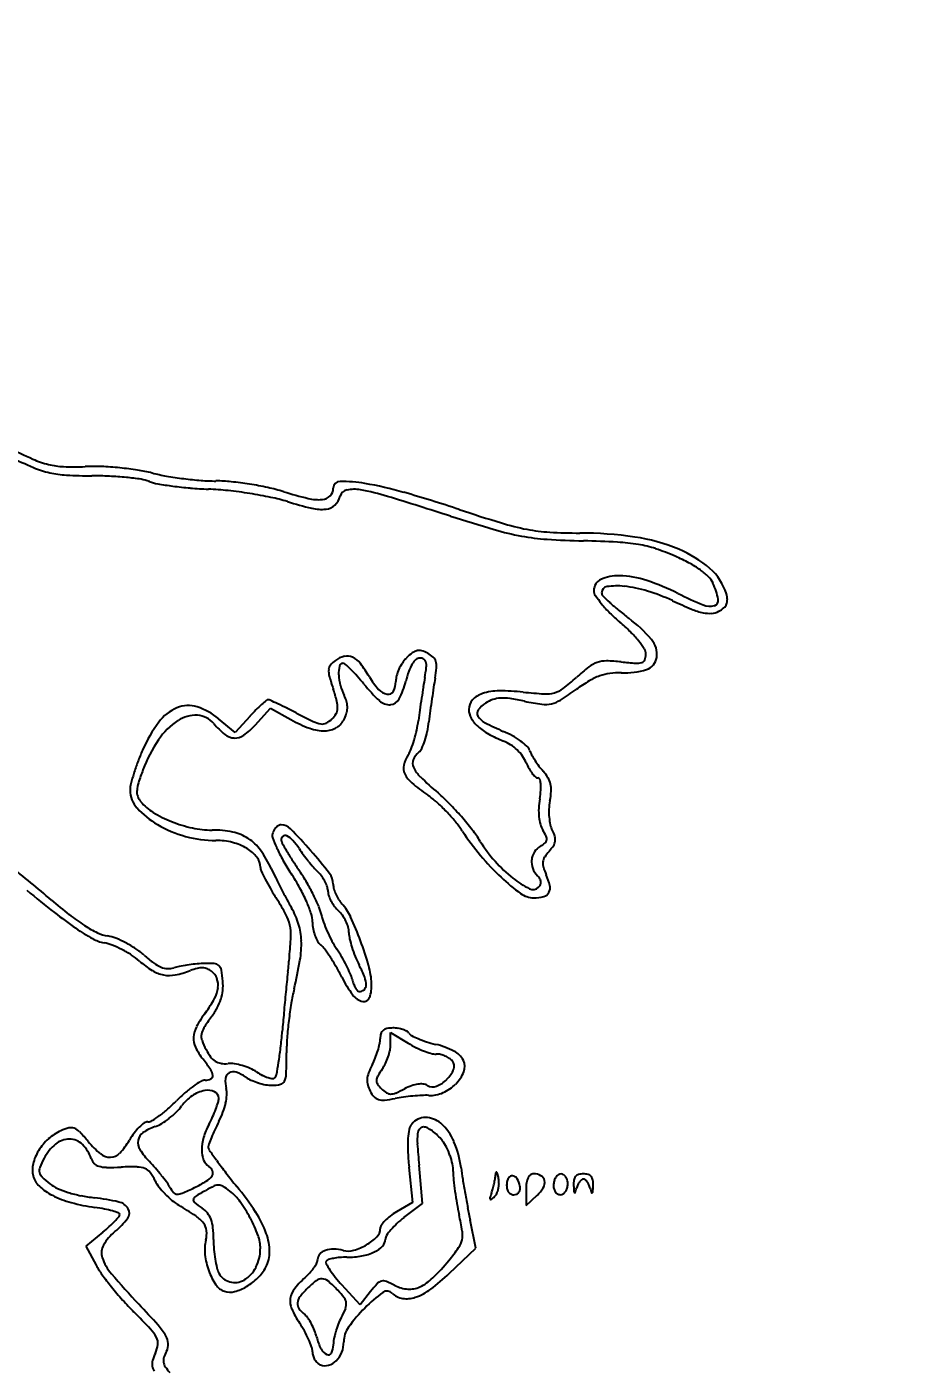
# Model space of a CAD drawing. Header units: millimetres. Extents: x 56222 to 3066687, y -650199 to -121287.
# Drawn here: x 135254.39 to 135265.5, y -182842.18 to -182825.27 of the extents above; entities that cross this region are included whole.
import ezdxf

# ---------------------------------------------------------------- set-up
doc = ezdxf.new("R2010")
doc.units = ezdxf.units.MM
doc.header["$MEASUREMENT"] = 0

msp = doc.modelspace()

# ---------------------------------------------------------------- linework, layer by layer
for p, q in [((135257.266, -182834.058), (135257.46, -182833.845)), ((135257.46, -182833.845), (135257.716, -182833.989)), ((135257.013, -182834.153), (135256.806, -182833.979)), ((135257.201, -182833.946), (135257.013, -182834.153)), ((135258.972, -182838.083), (135258.972, -182837.928)), ((135258.972, -182837.928), (135259.193, -182838.065)), ((135259.203, -182839.624), (135259.247, -182840.071)), ((135259.375, -182840.082), (135259.33, -182839.601)), ((135260.678, -182839.91), (135260.678, -182840.109)), ((135260.678, -182840.109), (135260.816, -182839.98)), ((135259.247, -182840.071), (135259.044, -182840.19)), ((135259.14, -182840.26), (135259.375, -182840.082)), ((135260.046, -182840.645), (135259.973, -182840.293)), ((135255.348, -182840.444), (135255.134, -182840.621)), ((135255.134, -182840.621), (135255.263, -182840.861)), ((135259.711, -182840.965), (135260.046, -182840.645)), ((135258.587, -182841.358), (135258.359, -182841.109)), ((135258.718, -182841.191), (135258.587, -182841.358))]:
    msp.add_line(p, q)
for centre, radius, start, end in [((135257.962, -182822.933), 8.525, 243.4349, 245.7913), ((135256.855, -182825.172), 6.124, 244.1019, 247.1276), ((135254.949, -182829.635), 1.177, 245.7912, 255.9436), ((135254.96, -182829.666), 1.247, 247.1276, 256.9769), ((135254.884, -182829.894), 0.91, 255.9436, 268.0006), ((135254.981, -182827.105), 3.701, 268.0006, 272.2508), ((135255.224, -182833.288), 2.488, 87.5777, 92.2508), ((135255.151, -182835.026), 4.227, 84.4358, 87.5777), ((135255.163, -182834.904), 4.104, 81.2698, 84.4357), ((135255.498, -182832.722), 1.896, 75.6305, 81.2698), ((135254.956, -182829.679), 1.233, 256.9769, 266.8971), ((135255.21, -182825.009), 5.91, 266.8972, 269.9999), ((135255.21, -182835.457), 4.538, 87.2231, 90), ((135255.226, -182835.11), 4.19, 84.2754, 87.2232), ((135255.276, -182834.618), 3.697, 81.4016, 84.2754), ((135255.756, -182831.443), 0.485, 68.5592, 81.4015), ((135256.131, -182830.487), 0.542, 248.5592, 260.1778), ((135256.533, -182828.681), 2.274, 255.6306, 260.2457), ((135256.795, -182826.655), 4.43, 260.1778, 262.6506), ((135256.946, -182826.281), 4.71, 260.2457, 262.9229), ((135256.95, -182826.249), 4.742, 262.9228, 265.5961), ((135256.772, -182828.551), 2.434, 265.5961, 270), ((135256.772, -182832.924), 1.94, 84.3029, 89.9999), ((135256.572, -182834.937), 3.962, 80.9635, 84.3029), ((135258.336, -182831.076), 0.0857, 90.2095, 180), ((135258.342, -182832.83), 1.84, 80.4038, 90.2096), ((135257.918, -182835.337), 4.382, 73.8689, 80.4039), ((135256.865, -182826.109), 4.981, 262.6506, 265.2134), ((135256.906, -182825.622), 5.47, 265.2135, 267.6026), ((135256.523, -182834.765), 3.681, 83.7399, 87.6026), ((135256.294, -182836.855), 5.784, 80.9862, 83.7399), ((135256.554, -182835.048), 4.075, 77.6514, 80.9635), ((135256.338, -182836.577), 5.502, 78.1986, 80.9863), ((135256.897, -182833.483), 2.473, 72.8358, 77.6513), ((135259.059, -182826.482), 4.854, 252.8357, 256.5777), ((135258.103, -182831.068), 0.15, 274.068, 315.8843), ((135258.11, -182831.076), 0.14, 315.8843, 360), ((135258.107, -182831.117), 0.236, 313.5573, 345.3449), ((135258.441, -182831.204), 0.109, 101.7222, 165.345), ((135258.512, -182831.547), 0.458, 79.7983, 101.7222), ((135258.077, -182833.962), 2.912, 72.9251, 79.7983), ((135238.736, -182896.932), 68.785, 72.23207, 72.92512), ((135253.769, -182849.685), 19.319, 71.6966, 73.8689), ((135256.995, -182833.434), 2.292, 72.8357, 78.1987), ((135258.991, -182826.972), 4.472, 252.8357, 256.9058), ((135258.071, -182830.622), 0.598, 256.5776, 274.068), ((135258.103, -182830.787), 0.555, 256.9057, 275.8234), ((135258.141, -182831.152), 0.188, 275.8234, 313.5572), ((135267.174, -182809.159), 23.367, 251.6966, 253.0625), ((135266.756, -182809.491), 23.035, 252.2321, 253.6657), ((135261.306, -182828.427), 3.226, 253.0625, 258.9483), ((135261.255, -182828.262), 3.475, 253.6657, 259.4612), ((135261.122, -182828.977), 2.747, 259.4612, 266.2325), ((135261.106, -182829.454), 2.179, 258.9482, 266.5602), ((135261.354, -182825.319), 6.321, 266.5602, 270), ((135261.354, -182836.429), 4.789, 81.7006, 90), ((135261.711, -182833.987), 2.321, 67.4315, 81.7005), ((135261.637, -182821.155), 10.586, 266.2325, 268.716), ((135261.074, -182846.267), 14.532, 87.0246, 88.716), ((135261.707, -182834.078), 2.326, 80.4736, 87.0246), ((135261.854, -182833.202), 1.439, 71.5793, 80.4736), ((135261.416, -182834.517), 2.824, 66.2096, 71.5793), ((135262.052, -182833.165), 1.43, 48.861, 67.4315), ((135261.501, -182834.325), 2.615, 61.8833, 66.2095), ((135262.13, -182833.148), 1.281, 54.5032, 61.8833), ((135261.834, -182832.696), 0.518, 87.966, 114.4424), ((135261.808, -182833.449), 1.272, 72.1265, 87.9659), ((135262.383, -182832.793), 0.844, 45.5036, 54.5031), ((135262.785, -182832.384), 0.271, 24.4954, 45.5036), ((135262.54, -182832.606), 0.689, 16.7874, 48.8609), ((135261.683, -182832.363), 0.152, 114.4424, 180), ((135261.646, -182832.363), 0.116, 180, 213.654), ((135261.709, -182832.393), 0.0798, 98.2307, 180), ((135261.819, -182833.156), 0.85, 83.6756, 98.2307), ((135261.737, -182833.9), 1.599, 72.8934, 83.6756), ((135261.366, -182834.817), 2.709, 63.1269, 72.1264), ((135261.462, -182834.792), 2.533, 65.2536, 72.8934), ((135262.142, -182832.677), 0.977, 11.9765, 24.4955), ((135262.626, -182831.71), 1.292, 213.6541, 219.3905), ((135262.823, -182831.549), 1.548, 219.3905, 225.2274), ((135261.681, -182832.393), 0.0519, 180, 224.3521), ((135263.491, -182830.624), 2.583, 224.3522, 227.0303), ((135263.289, -182830.84), 2.287, 227.0303, 230.732), ((135265.412, -182826.222), 6.904, 245.2536, 247.4326), ((135264.852, -182827.938), 5.002, 243.1269, 247.1101), ((135263.03, -182832.489), 0.0691, 286.2665, 11.9764), ((135263.086, -182832.485), 0.127, 310.3372, 336.6085), ((135262.896, -182832.499), 0.317, 3.5636, 16.7874), ((135263.09, -182832.487), 0.122, 336.6084, 3.5634), ((135263.216, -182831.153), 2.105, 225.2274, 229.862), ((135264.226, -182829.695), 3.767, 230.732, 233.2793), ((135263.107, -182831.769), 0.898, 247.4325, 257.2337), ((135262.99, -182832.349), 0.214, 247.1101, 286.2665), ((135262.985, -182832.307), 0.345, 257.2337, 274.7871), ((135262.994, -182832.417), 0.236, 274.7871, 298.1549), ((135262.937, -182832.31), 0.357, 298.155, 310.3372), ((135260.427, -182834.461), 2.222, 45.3245, 49.862), ((135260.936, -182834.104), 1.734, 40.4108, 53.2794), ((135261, -182833.881), 1.406, 38.9316, 45.3244), ((135261.268, -182833.664), 1.061, 32.1239, 38.9316), ((135262.037, -182833.167), 0.289, 352.0309, 40.4108), ((135258.461, -182833.497), 0.313, 103.3135, 126.1749), ((135258.424, -182833.342), 0.153, 64.3019, 103.3136), ((135258.367, -182833.46), 0.285, 38.1159, 64.302), ((135259.441, -182833.485), 0.383, 135, 147.0984), ((135259.703, -182833.746), 0.753, 127.4503, 135), ((135259.336, -182833.268), 0.15, 102.5403, 127.4504), ((135259.341, -182833.292), 0.0765, 90, 131.0007), ((135259.33, -182833.238), 0.12, 73.6831, 102.5403), ((135259.341, -182833.313), 0.0985, 59.8798, 90), ((135259.252, -182833.504), 0.397, 61.845, 73.683), ((135259.283, -182833.445), 0.33, 47.1957, 61.845), ((135259.424, -182833.293), 0.123, 16.6103, 47.1957), ((135262.058, -182833.168), 0.129, 360, 32.1239), ((135262.009, -182833.168), 0.178, 337.5294, 360), ((135262.139, -182833.181), 0.186, 287.3416, 352.0309), ((135258.294, -182833.368), 0.103, 140.6388, 175.5726), ((135258.427, -182833.379), 0.236, 175.5726, 195.4803), ((135258.475, -182833.517), 0.337, 126.175, 140.6388), ((135258.74, -182833.406), 0.423, 167.6393, 182.499), ((135258.37, -182833.325), 0.044, 90.0001, 167.6393), ((135258.37, -182833.327), 0.0466, 48.2604, 90), ((135257.158, -182834.686), 1.867, 45.3355, 48.2604), ((135257.25, -182834.594), 1.738, 41.4851, 45.3354), ((135257.394, -182834.223), 1.521, 30.5412, 38.116), ((135259.588, -182833.584), 0.56, 155.903, 164.8588), ((135259.611, -182833.595), 0.586, 147.0984, 155.9029), ((135260.624, -182833.879), 1.508, 160.7301, 165.8666), ((135259.659, -182833.541), 0.485, 148.7737, 160.7301), ((135259.445, -182833.411), 0.235, 131.0008, 148.7737), ((135259.362, -182833.277), 0.0562, 14.0618, 59.8797), ((135257.281, -182833.09), 2.154, 350.0816, 353.5653), ((135259.23, -182833.31), 0.192, 353.5654, 14.0619), ((135258.061, -182833.205), 1.495, 349.8981, 354.9658), ((135259.342, -182833.317), 0.209, 354.9658, 16.6103), ((135263.132, -182835.474), 2.717, 127.7773, 132.0959), ((135261.695, -182833.62), 0.371, 109.0383, 127.7773), ((135261.683, -182833.586), 0.335, 88.9537, 109.0384), ((135261.653, -182835.239), 1.989, 83.569, 88.9538), ((135262.376, -182828.827), 4.464, 263.5691, 265.8998), ((135261.914, -182832.462), 0.94, 267.756, 287.3416), ((135262.072, -182833.063), 0.217, 265.8998, 286.9116), ((135262.118, -182833.213), 0.0597, 286.9117, 337.5293), ((135261.558, -182832.511), 3.485, 195.4803, 198.2645), ((135258.968, -182833.396), 0.651, 182.4989, 194.7497), ((135256.46, -182835.292), 2.792, 38.7861, 41.4851), ((135260.152, -182832.324), 1.945, 218.7861, 227.1688), ((135259.556, -182832.948), 0.989, 210.5412, 221.8882), ((135258.779, -182833.51), 0.258, 331.7493, 0), ((135259.315, -182833.51), 0.277, 164.8586, 180), ((135258.162, -182833.258), 1.031, 332.81, 345.8666), ((135266.416, -182834.687), 7.12, 170.0816, 171.0212), ((135264.388, -182834.332), 4.932, 169.898, 171.2403), ((135259.419, -182831.364), 2.822, 307.6716, 312.0959), ((135262.705, -182835.557), 2.396, 120.9872, 125.6839), ((135261.876, -182834.176), 0.785, 110.1954, 120.9873), ((135261.808, -182833.992), 0.589, 97.3845, 110.1953), ((135261.844, -182834.263), 0.863, 87.756, 97.3845), ((135255.377, -182834.551), 3.024, 15.1507, 18.2645), ((135258.897, -182833.414), 0.577, 194.7497, 208.1549), ((135258.053, -182833.866), 0.38, 16.4745, 28.155), ((135258.964, -182833.479), 0.194, 221.8882, 259.8361), ((135258.943, -182833.598), 0.0728, 259.8361, 331.7493), ((135277.166, -182836.381), 18.003, 171.5037, 171.9832), ((135276.541, -182836.287), 17.37, 171.021, 171.5037), ((135273.125, -182835.67), 13.771, 171.8879, 172.5299), ((135272.452, -182835.575), 13.091, 171.2403, 171.8879), ((135260.216, -182833.937), 0.289, 107.765, 137.5455), ((135260.344, -182834.335), 0.707, 90.3423, 107.765), ((135260.37, -182834.059), 0.34, 92.6916, 108.9851), ((135260.356, -182836.316), 2.688, 83.8874, 90.3423), ((135260.383, -182834.332), 0.614, 81.3758, 92.6915), ((135259.985, -182836.959), 3.271, 78.0983, 81.3759), ((135261.235, -182828.108), 5.567, 263.8875, 266.6185), ((135260.929, -182833.272), 0.394, 266.6185, 285.5212), ((135260.95, -182833.347), 0.316, 285.5212, 307.6715), ((135258.875, -182830.223), 4.17, 302.4148, 305.6838), ((135256.487, -182834.341), 0.54, 112.3939, 143.7975), ((135256.423, -182834.185), 0.372, 72.6425, 112.394), ((135256.3, -182834.581), 0.787, 49.9213, 72.6425), ((135259.37, -182835.928), 2.938, 135.4667, 137.5928), ((135258.548, -182835.119), 1.784, 132.3777, 135.4667), ((135258.832, -182835.429), 2.205, 130.3162, 132.3777), ((135257.428, -182833.775), 0.0348, 90, 130.3162), ((135257.428, -182833.802), 0.0622, 65.6127, 90), ((135254.092, -182841.16), 8.141, 64.8505, 65.6127), ((135255.409, -182838.355), 5.042, 63.3923, 64.8505), ((135253.913, -182841.34), 8.381, 62.3956, 63.3923), ((135258.166, -182833.843), 0.139, 329.4143, 357.7221), ((135258.016, -182833.837), 0.289, 357.7221, 15.1508), ((135258.182, -182833.828), 0.245, 0.277, 16.4745), ((135258.16, -182833.828), 0.268, 344.8928, 0.277), ((135258.958, -182833.613), 0.189, 227.1688, 273.5693), ((135258.962, -182833.669), 0.132, 273.5692, 332.8101), ((135269.638, -182835.32), 10.4, 171.9832, 172.7063), ((135267.91, -182834.987), 8.511, 172.5299, 173.4505), ((135260.136, -182833.863), 0.18, 137.5455, 180), ((135260.166, -182833.863), 0.21, 180, 210.4326), ((135260.131, -182833.909), 0.0697, 143.5483, 212.195), ((135260.353, -182834.073), 0.345, 122.4834, 143.5483), ((135260.402, -182834.15), 0.437, 108.9851, 122.4835), ((135261.324, -182830.605), 3.223, 258.0983, 262.0236), ((135260.923, -182833.467), 0.333, 262.0237, 282.8228), ((135260.916, -182833.438), 0.362, 282.8228, 302.4147), ((135257.579, -182835.14), 1.893, 143.7975, 156.1427), ((135256.768, -182834.724), 0.865, 123.2262, 146.3338), ((135256.516, -182834.339), 0.404, 86.7085, 123.2262), ((135256.522, -182834.223), 0.288, 39.6902, 86.7084), ((135257.517, -182833.398), 1.004, 219.6901, 230.8983), ((135256.582, -182833.434), 0.926, 305.731, 317.5927), ((135258.504, -182832.588), 1.608, 240.6626, 249.9676), ((135260.731, -182828.302), 6.332, 242.3956, 244.4158), ((135258.147, -182833.699), 0.348, 244.4159, 261.1116), ((135258.111, -182833.929), 0.116, 261.1117, 296.2593), ((135258.043, -182833.791), 0.269, 296.2592, 315), ((135257.99, -182833.739), 0.344, 315.0001, 329.4143), ((135258.159, -182833.873), 0.253, 301.8364, 335.5045), ((135257.918, -182833.763), 0.519, 335.5046, 344.8929), ((135257.904, -182833.819), 1.429, 347.7221, 352.7063), ((135258.173, -182833.869), 1.29, 347.8753, 353.4505), ((135260.368, -182833.745), 0.444, 210.4326, 227.8087), ((135260.268, -182833.823), 0.232, 212.195, 242.5523), ((135261.743, -182830.983), 3.432, 242.5524, 246.7975), ((135257.01, -182834.021), 0.2, 230.8983, 267.8957), ((135257.01, -182834.028), 0.194, 267.8957, 305.731), ((135258.138, -182833.592), 0.539, 249.9676, 270.9839), ((135258.142, -182833.846), 0.285, 270.9839, 301.8363), ((135257.637, -182833.76), 1.703, 343.3514, 347.7221), ((135258.343, -182833.905), 1.116, 341.6596, 347.8754), ((135260.56, -182833.533), 0.73, 227.8087, 241.0823), ((135260.984, -182832.765), 1.607, 241.0823, 248.4363), ((135259.917, -182835.243), 1.203, 60.7532, 66.7976), ((135260.003, -182835.09), 1.028, 53.9532, 60.7531), ((135258.403, -182835.504), 2.794, 156.1427, 159.3875), ((135257.64, -182835.305), 1.913, 146.3338, 159.098), ((135258.862, -182834.217), 0.395, 326.7662, 338.8826), ((135257.823, -182833.816), 1.509, 338.8826, 343.3513), ((135259.483, -182834.59), 0.245, 129.6902, 157.3272), ((135259.237, -182834.293), 0.141, 309.6901, 335.2625), ((135258.53, -182833.967), 0.919, 335.2625, 341.6596), ((135260.213, -182834.715), 0.489, 56.6197, 68.4363), ((135260.157, -182834.801), 0.593, 46.3866, 56.6197), ((135260.171, -182834.786), 0.572, 35.9824, 46.3866), ((135260.117, -182834.933), 0.833, 46.8624, 53.9532), ((135260.596, -182834.422), 0.134, 19.4629, 46.8624), ((135261.055, -182834.26), 0.353, 199.4629, 209.2231), ((135258.261, -182835.451), 2.642, 159.3876, 162.7714), ((135259.302, -182834.599), 0.169, 167.2608, 205.7271), ((135259.52, -182834.649), 0.392, 146.7662, 167.2608), ((135259.365, -182834.54), 0.117, 157.3272, 205.2745), ((135260.306, -182834.688), 0.405, 22.5, 35.9824), ((135261.362, -182834.25), 0.738, 202.4999, 208.8073), ((135261.768, -182833.861), 1.17, 209.2231, 213.2233), ((135261.869, -182833.795), 1.291, 213.2233, 217.147), ((135257.944, -182835.352), 2.31, 162.7714, 166.114), ((135258.854, -182835.768), 3.212, 159.0979, 162.1706), ((135259.462, -182834.522), 0.346, 205.7271, 229.7982), ((135259.63, -182834.415), 0.41, 205.2744, 226.1494), ((135263.178, -182830.722), 5.531, 226.1495, 229.2655), ((135261.156, -182834.364), 0.503, 208.8073, 217.2198), ((135261.048, -182834.445), 0.368, 217.2198, 226.4149), ((135260.825, -182834.68), 0.0444, 226.415, 270), ((135260.825, -182834.75), 0.0261, 20.2586, 90), ((135261.623, -182833.981), 0.983, 217.147, 221.9598), ((135260.651, -182834.815), 0.212, 5.2555, 20.2586), ((135260.489, -182835.001), 0.542, 31.0892, 41.9597), ((135260.721, -182834.861), 0.272, 12.8486, 31.0892), ((135256.027, -182834.878), 0.336, 166.114, 179.9999), ((135256.024, -182834.878), 0.333, 180, 222.2113), ((135256.189, -182834.911), 0.412, 162.1706, 176.1189), ((135255.955, -182834.895), 0.179, 176.1189, 199.7938), ((135260.916, -182832.803), 2.598, 229.7982, 235.2465), ((135259.452, -182834.763), 1.416, 350.915, 355.3327), ((135260.386, -182834.839), 0.478, 355.3327, 5.2554), ((135260.011, -182834.833), 0.984, 349.3748, 356.528), ((135260.668, -182834.873), 0.325, 356.528, 12.8487), ((135255.999, -182834.879), 0.225, 199.7938, 219.6902), ((135256.308, -182834.624), 0.626, 219.6902, 238.6208), ((135258.776, -182835.887), 1.156, 48.1411, 55.2465), ((135257.965, -182836.792), 2.372, 43.9894, 48.1411), ((135258.073, -182836.65), 2.292, 44.3842, 49.2655), ((135256.906, -182837.793), 3.925, 41.1216, 44.3842), ((135261.903, -182835.155), 1.067, 170.915, 177.3641), ((135261.716, -182835.153), 0.751, 169.3747, 177.1859), ((135256.586, -182834.369), 1.091, 222.2112, 239.6411), ((135256.778, -182833.852), 1.53, 238.6209, 248.3304), ((135257.948, -182836.808), 2.395, 39.8478, 43.9894), ((135257.009, -182837.702), 3.788, 37.8333, 41.1216), ((135261.574, -182835.14), 0.738, 177.3641, 185.8665), ((135261.41, -182835.156), 0.573, 185.8665, 195.4884), ((135261.764, -182835.156), 0.799, 177.1859, 184.6425), ((135261.656, -182835.164), 0.69, 184.6425, 192.5384), ((135256.778, -182834.041), 1.471, 239.641, 254.7283), ((135256.829, -182833.725), 1.667, 248.3304, 257.7452), ((135256.724, -182834.208), 1.173, 257.7453, 270), ((135256.724, -182836.664), 1.284, 78.3442, 90), ((135256.868, -182835.966), 0.571, 56.9834, 78.3442), ((135257.57, -182835.446), 0.0892, 159.0064, 199.3937), ((135257.663, -182835.481), 0.189, 146.0314, 159.0065), ((135257.657, -182835.477), 0.182, 132.6707, 146.0314), ((135257.633, -182835.451), 0.147, 117.8713, 132.6708), ((135257.594, -182835.377), 0.0629, 90, 117.8712), ((135257.594, -182835.478), 0.164, 44.2435, 90), ((135252.721, -182840.224), 6.965, 41.1676, 44.2435), ((135258.812, -182836.087), 1.269, 33.1859, 39.8478), ((135262.625, -182833.594), 3.286, 213.1859, 219.8869), ((135258.728, -182836.367), 1.611, 31.6043, 37.8333), ((135261.138, -182835.232), 0.29, 195.4883, 211.4783), ((135260.272, -182835.762), 0.724, 24.7049, 31.4783), ((135261.252, -182835.254), 0.277, 192.5385, 208.1549), ((135260.625, -182835.59), 0.435, 17.3579, 28.155), ((135256.772, -182834.064), 1.448, 254.7283, 270), ((135256.772, -182836.366), 0.855, 75.8548, 90), ((135256.818, -182836.184), 0.667, 58.8235, 75.8548), ((135256.862, -182835.975), 0.582, 35.8799, 56.9835), ((135259.005, -182834.94), 1.611, 199.3938, 204.3039), ((135257.65, -182835.504), 0.0561, 125.3426, 180.0001), ((135257.671, -182835.504), 0.0764, 180.0001, 208.7598), ((135261.268, -182833.53), 4.18, 208.7599, 210.3868), ((135257.645, -182835.497), 0.048, 64.0605, 125.3425), ((135257.561, -182835.672), 0.242, 41.7971, 64.0604), ((135257.089, -182836.093), 0.874, 33.2339, 41.797), ((135261.623, -182834.586), 1.788, 211.6043, 221.618), ((135260.966, -182835.774), 0.218, 119.6019, 147.4035), ((135260.673, -182835.258), 0.375, 299.6019, 310.3692), ((135260.875, -182835.496), 0.0624, 310.3693, 350.9055), ((135260.857, -182835.493), 0.0814, 350.9056, 24.7049), ((135260.543, -182835.264), 0.572, 317.8553, 326.7541), ((135260.9, -182835.498), 0.146, 326.7541, 351.2844), ((135260.913, -182835.5), 0.133, 351.2843, 17.3579), ((135256.922, -182836.012), 0.466, 38.2001, 58.8235), ((135257.128, -182835.85), 0.204, 0, 38.2), ((135256.227, -182836.435), 1.366, 24.7214, 35.8799), ((135259.266, -182834.822), 1.898, 204.3039, 209.5401), ((135260.584, -182833.931), 3.387, 210.3869, 212.8029), ((135259.099, -182834.777), 1.528, 213.2338, 216.6053), ((135260.08, -182834.047), 2.751, 216.6052, 218.7762), ((135253.209, -182839.797), 6.317, 37.7942, 41.1675), ((135262.468, -182833.724), 3.082, 219.887, 226.9182), ((135260.987, -182835.779), 0.241, 174.4836, 200.5705), ((135260.973, -182835.778), 0.226, 147.4035, 174.4836), ((135261.035, -182835.801), 0.147, 147.2678, 172.8055), ((135261.384, -182836.025), 0.561, 137.8553, 147.2678), ((135243.892, -182848.838), 16.582, 49.3246, 51.6691), ((135257.44, -182835.85), 0.108, 180, 204.9235), ((135259.745, -182834.779), 2.65, 204.9235, 207.3768), ((135262.078, -182833.741), 5.075, 204.7213, 206.2277), ((135260.394, -182834.183), 3.194, 209.5401, 213.0853), ((135255.017, -182837.686), 3.224, 29.2365, 33.0853), ((135262.216, -182832.879), 5.328, 212.8029, 214.5233), ((135255.875, -182837.241), 2.368, 30.3883, 34.5232), ((135260.026, -182834.091), 2.682, 218.7761, 220.9583), ((135258.889, -182835.078), 1.176, 220.9583, 225), ((135257.741, -182836.226), 0.448, 35.3722, 45), ((135258.02, -182836.066), 0.229, 0.5053, 37.7941), ((135261.589, -182834.616), 1.742, 221.618, 231.8276), ((135261.008, -182835.771), 0.263, 200.5706, 225), ((135261.05, -182835.803), 0.162, 172.8055, 196.7785), ((135261.608, -182835.634), 0.744, 196.7786, 204.4954), ((135259.707, -182834.799), 2.607, 207.3767, 210.3869), ((135265.731, -182831.941), 9.147, 206.2277, 207.1969), ((135255.608, -182837.397), 2.677, 26.6171, 30.3882), ((135257.659, -182836.284), 0.548, 27.097, 35.3722), ((135257.716, -182836.255), 0.484, 18.4519, 27.0971), ((135258.464, -182836.062), 0.215, 180.5053, 195.8987), ((135262.172, -182834.041), 2.649, 226.9182, 233.8335), ((135261.299, -182834.985), 1.273, 231.8275, 242.9987), ((135260.677, -182836.102), 0.205, 31.3466, 45), ((135260.758, -182836.023), 0.11, 315, 336.0627), ((135260.778, -182836.041), 0.0873, 5.5627, 31.3464), ((135260.795, -182836.039), 0.07, 336.0627, 5.5628), ((135260.266, -182836.246), 0.73, 13.2532, 24.4954), ((135260.856, -182836.107), 0.124, 331.5492, 13.2531), ((135264.192, -182824.365), 15.32, 230.2247, 231.8982), ((135258.527, -182831.808), 5.873, 229.3246, 232.1696), ((135260.675, -182834.231), 3.73, 210.3869, 212.6883), ((135254.84, -182837.975), 3.203, 28.5544, 32.6882), ((135265.518, -182832.05), 8.909, 207.1968, 208.1708), ((135261.052, -182834.442), 3.842, 208.1708, 209.9968), ((135256.101, -182837.08), 1.981, 23.6941, 29.2365), ((135255.893, -182837.254), 2.358, 22.7841, 26.6171), ((135258.009, -182836.157), 0.175, 360, 18.4519), ((135258.35, -182836.157), 0.166, 179.9999, 199.3619), ((135258.61, -182836.066), 0.441, 199.3618, 208.6874), ((135258.744, -182835.982), 0.506, 195.8988, 204.0161), ((135258.781, -182835.966), 0.547, 204.0159, 211.9177), ((135258.646, -182836.05), 0.387, 211.9178, 222.1447), ((135260.773, -182835.954), 0.279, 233.8335, 270), ((135260.766, -182836.031), 0.099, 242.9987, 315), ((135260.773, -182835.729), 0.504, 270, 284.5599), ((135260.874, -182836.117), 0.104, 284.5598, 331.5492), ((135257.768, -182832.558), 4.908, 231.8981, 235.8069), ((135256.869, -182836.857), 0.988, 17.1321, 29.9968), ((135256.596, -182836.862), 1.44, 17.3993, 23.6941), ((135257.621, -182836.541), 0.367, 0, 17.3993), ((135257.571, -182836.55), 0.539, 11.3099, 22.7842), ((135258.662, -182836.037), 0.501, 208.6873, 217.5827), ((135258.593, -182836.091), 0.413, 217.5827, 227.8554), ((135258.089, -182836.648), 0.338, 34.9524, 47.8553), ((135257.869, -182836.753), 0.661, 24.8331, 42.1447), ((135256.499, -182834.419), 2.566, 232.1696, 237.4516), ((135256.005, -182835.193), 1.649, 237.4516, 243.9314), ((135257.208, -182836.686), 0.507, 12.418, 28.5544), ((135257.164, -182836.696), 0.553, 357.2064, 12.418), ((135257.065, -182836.797), 0.783, 1.8143, 17.132), ((135258.443, -182836.541), 0.455, 180, 190.5199), ((135258.746, -182836.314), 0.66, 191.31, 199.9893), ((135259.747, -182835.951), 1.725, 199.9894, 204.2281), ((135257.947, -182836.747), 0.511, 25.4907, 34.9525), ((135257.967, -182836.737), 0.489, 15.8657, 25.4908), ((135254.653, -182838.241), 4.204, 20.4213, 24.833), ((135256.631, -182834.231), 2.886, 235.8069, 240.713), ((135255.448, -182836.34), 0.468, 240.713, 259.5454), ((135255.481, -182836.264), 0.456, 243.9313, 260.7825), ((135255.33, -182837.195), 0.487, 68.2015, 80.7825), ((135255.025, -182837.959), 1.31, 62.1875, 68.2015), ((135253.52, -182836.519), 4.201, 353.7943, 357.2064), ((135256.581, -182836.812), 1.267, 350.3818, 1.8143), ((135258.52, -182836.527), 0.533, 190.52, 199.8653), ((135258.454, -182836.551), 0.464, 199.8653, 209.723), ((135259.846, -182835.906), 1.834, 204.2282, 208.4062), ((135258.196, -182836.672), 0.251, 0, 15.8657), ((135258.795, -182836.672), 0.348, 180, 192.8469), ((135259.799, -182836.443), 1.378, 192.847, 197.4633), ((135255.262, -182837.35), 0.559, 68.4951, 79.5453), ((135254.982, -182838.061), 1.323, 62.6911, 68.4951), ((135254.948, -182838.125), 1.396, 56.9746, 62.6911), ((135254.972, -182838.059), 1.423, 56.3114, 62.1876), ((135255.201, -182837.716), 1.011, 48.7165, 56.3114), ((135258.202, -182836.695), 0.173, 209.7229, 230.3098), ((135257.899, -182837.06), 0.302, 36.4004, 50.3099), ((135256.356, -182838.197), 2.219, 33.2065, 36.4004), ((135259.285, -182836.209), 1.196, 208.4063, 214.1615), ((135256.877, -182837.844), 1.715, 30.2678, 34.1615), ((135259.976, -182836.388), 1.564, 197.4634, 201.9752), ((135254.757, -182838.202), 4.093, 15.8128, 20.4213), ((135255.223, -182837.703), 0.892, 48.9803, 56.9746), ((135256.652, -182836.06), 1.286, 228.9804, 238.0236), ((135257.073, -182835.584), 1.827, 228.7164, 233.5403), ((135256.262, -182836.681), 0.463, 233.5402, 246.9278), ((135256.178, -182836.878), 0.248, 246.9278, 266.2955), ((135256.423, -182837.658), 0.571, 101.3451, 108.5444), ((135256.689, -182838.982), 1.922, 98.4283, 101.3452), ((135256.716, -182839.167), 2.109, 95.5557, 98.4284), ((135256.665, -182838.639), 1.579, 91.9867, 95.5557), ((135256.662, -182838.55), 1.49, 86.6609, 91.9866), ((135256.743, -182837.162), 0.0997, 48.3127, 86.661), ((135256.742, -182837.163), 0.1, 10.0822, 48.3127), ((135278.821, -182839.27), 21.25, 173.7942, 174.3216), ((135252.618, -182836.14), 5.286, 346.4252, 350.3819), ((135256.096, -182838.367), 2.529, 29.9504, 33.2065), ((135255.925, -182838.466), 2.727, 26.8731, 29.9504), ((135256.559, -182838.029), 2.083, 26.9027, 30.2678), ((135256.756, -182837.929), 1.861, 23.4822, 26.9027), ((135259.773, -182836.47), 1.344, 201.9751, 207.029), ((135256.957, -182837.906), 1.817, 21.7, 27.0289), ((135257.715, -182837.365), 1.019, 2.8553, 15.8128), ((135256.187, -182836.806), 0.406, 238.0235, 259.3594), ((135256.184, -182836.818), 0.394, 259.3593, 281.1299), ((135256.176, -182836.92), 0.206, 266.2953, 288.5444), ((135256.035, -182836.06), 1.166, 281.1299, 290.8167), ((135256.701, -182837.81), 0.706, 103.4855, 110.8168), ((135256.598, -182837.382), 0.266, 88.2747, 103.4854), ((135256.6, -182837.297), 0.181, 69.2262, 88.2748), ((135256.6, -182837.299), 0.182, 50.3099, 69.2262), ((135256.565, -182837.341), 0.238, 21.9795, 50.3099), ((135256.581, -182837.334), 0.219, 351.9182, 21.9796), ((135255.358, -182837.409), 1.506, 4.7975, 10.0822), ((135315.717, -182842.938), 58.327, 174.32159, 174.56979), ((135259.762, -182836.522), 1.575, 206.8731, 216.4014), ((135258.025, -182837.378), 0.478, 14.0893, 23.4821), ((135259.026, -182837.127), 0.555, 194.0893, 200.4072), ((135258.396, -182837.334), 0.268, 359.8263, 21.7), ((135256.392, -182837.307), 0.411, 331.42, 351.9183), ((135256.333, -182837.35), 0.528, 342.2333, 354.4148), ((135256.208, -182837.337), 0.653, 354.4148, 4.7975), ((135319.036, -182843.254), 61.661, 174.56987, 174.81578), ((135260.165, -182837.963), 2.477, 166.4253, 170.6835), ((135258.832, -182837.199), 0.347, 200.4073, 209.381), ((135258.738, -182837.252), 0.239, 209.381, 219.5352), ((135258.574, -182837.387), 0.027, 219.5352, 269.9999), ((135258.574, -182837.316), 0.0983, 270, 310.1869), ((135258.59, -182837.334), 0.0741, 310.187, 359.8263), ((135258.26, -182837.338), 0.473, 341.2627, 2.8552), ((135255.439, -182836.788), 1.496, 323.5809, 331.42), ((135256.265, -182837.328), 0.599, 330.8993, 342.2332), ((135262.703, -182838.379), 5.049, 170.6835, 173.1831), ((135258.666, -182837.33), 0.214, 216.4013, 257.9312), ((135258.637, -182837.466), 0.0748, 257.9311, 341.2626), ((135257.942, -182838.635), 1.615, 143.581, 151.1814), ((135258.742, -182839.232), 2.521, 143.552, 147.3483), ((135255.854, -182837.099), 1.069, 323.552, 330.8994), ((135296.482, -182841.207), 39.014, 174.8158, 175.1624), ((135262.717, -182838.381), 5.063, 173.1831, 175.6813), ((135256.802, -182838.008), 0.313, 151.1814, 176.8202), ((135256.74, -182837.976), 0.153, 170.8295, 200.1028), ((135256.796, -182837.985), 0.209, 147.3483, 170.8295), ((135250.589, -182837.323), 7.043, 353.4555, 355.1624), ((135259.066, -182838.008), 0.225, 163.7085, 180), ((135258.931, -182837.969), 0.0849, 130.0197, 163.7085), ((135258.945, -182837.985), 0.106, 100.8172, 130.0197), ((135259.001, -182838.277), 0.404, 90, 100.8172), ((135259.001, -182838.302), 0.429, 81.3746, 89.9999), ((135259.008, -182838.251), 0.378, 71.8899, 81.3745), ((135259.034, -182838.172), 0.294, 61.4802, 71.8899), ((135259.141, -182837.977), 0.0715, 31.7175, 61.4801), ((135259.271, -182837.896), 0.0814, 211.7175, 243.0281), ((135256.74, -182838.004), 0.252, 176.8202, 206.3697), ((135257.301, -182837.726), 0.878, 206.3697, 218.0329), ((135257.547, -182837.681), 1.012, 200.1027, 207.3444), ((135260.209, -182838.191), 2.548, 175.6813, 179.8568), ((135257.797, -182837.85), 1.06, 343.0112, 347.8659), ((135258.531, -182838.008), 0.31, 347.866, 360), ((135258.645, -182838.083), 0.327, 347.6034, 360), ((135259.792, -182837.096), 1.139, 238.2825, 243.7056), ((135259.78, -182836.896), 1.203, 243.0281, 247.4091), ((135259.83, -182837.018), 1.226, 243.7056, 248.8394), ((135259.837, -182836.76), 1.351, 247.4091, 252.1514), ((135259.996, -182836.264), 1.872, 252.1514, 255.8665), ((135259.264, -182839.171), 1.126, 63.3329, 75.8666), ((135254.746, -182839.725), 2.367, 34.0705, 38.033), ((135257.271, -182837.823), 0.701, 207.3444, 216.173), ((135256.877, -182838.111), 0.214, 216.1731, 237.5491), ((135256.859, -182838.14), 0.179, 237.5492, 261.4234), ((135253.322, -182837.637), 4.292, 350.9819, 353.4556), ((135247.368, -182838.159), 10.293, 358.3712, 359.8568), ((135257.901, -182837.902), 0.945, 332.6557, 338.2718), ((135257.678, -182837.814), 1.185, 338.2718, 343.0111), ((135258.205, -182837.982), 0.779, 334.2377, 340.867), ((135258.242, -182837.994), 0.74, 340.867, 347.6035), ((135259.77, -182837.173), 1.059, 248.8394, 254.1118), ((135259.546, -182837.962), 0.24, 254.1117, 270), ((135259.546, -182838.445), 0.244, 76.7817, 90), ((135259.52, -182838.553), 0.355, 66.7937, 76.7816), ((135259.528, -182838.536), 0.336, 56.5862, 66.7936), ((135259.618, -182838.399), 0.171, 39.6902, 56.5861), ((135259.672, -182838.354), 0.102, 337.9261, 39.6901), ((135259.65, -182838.402), 0.266, 26.7095, 63.3329), ((135259.734, -182838.36), 0.172, 338.181, 26.7095), ((135256.572, -182838.49), 0.162, 6.0165, 34.0706), ((135256.893, -182837.913), 0.41, 261.4233, 274.2985), ((135256.983, -182838.518), 0.0915, 119.8291, 174.7512), ((135256.95, -182838.668), 0.348, 80.8383, 94.2985), ((135256.991, -182838.534), 0.109, 70.959, 119.8291), ((135256.879, -182839.107), 0.793, 73.5642, 80.8383), ((135256.866, -182838.897), 0.494, 54.9916, 70.959), ((135256.865, -182839.153), 0.841, 66.4284, 73.5643), ((135256.979, -182838.893), 0.557, 56.7087, 66.4285), ((135257.699, -182837.796), 0.755, 236.7087, 243.142), ((135257.462, -182838.448), 0.0737, 314.8901, 349.451), ((135251.863, -182837.405), 5.77, 349.451, 350.9819), ((135257.42, -182838.445), 0.237, 335.9203, 358.3712), ((135258.962, -182838.542), 0.287, 159.0932, 175.449), ((135259.632, -182838.798), 1.004, 152.6556, 159.0932), ((135259.863, -182839.088), 1.217, 144.9916, 149.973), ((135258.456, -182838.103), 0.5, 324.9916, 334.2378), ((135259.421, -182838.253), 0.372, 314.2059, 337.9261), ((135259.459, -182838.25), 0.468, 315.1757, 338.181), ((135257.362, -182839.816), 1.492, 125.8367, 131.0774), ((135257.238, -182839.644), 1.28, 120.7974, 125.8368), ((135256.638, -182838.638), 0.108, 90, 120.7974), ((135256.638, -182838.353), 0.177, 270, 294.0933), ((135256.693, -182838.477), 0.0401, 294.0933, 6.0165), ((135257.264, -182838.544), 0.374, 174.7512, 194.0892), ((135257.388, -182838.152), 0.417, 234.9916, 245.9355), ((135257.542, -182837.808), 0.792, 245.9356, 252.6994), ((135257.543, -182837.803), 0.798, 252.6994, 259.4492), ((135257.568, -182838.055), 0.464, 243.1421, 252.3999), ((135257.477, -182838.156), 0.439, 259.4492, 270), ((135257.522, -182838.2), 0.313, 252.3999, 263.0501), ((135257.477, -182838.112), 0.483, 270, 283.0409), ((135257.488, -182838.474), 0.0364, 263.0501, 314.8901), ((135257.57, -182838.512), 0.0723, 283.0409, 335.9202), ((135258.887, -182838.536), 0.211, 175.449, 195.1914), ((135259.04, -182838.494), 0.37, 195.1913, 208.155), ((135258.908, -182838.536), 0.115, 149.9731, 178.1323), ((135258.871, -182838.535), 0.0783, 178.1323, 214.7586), ((135259.167, -182838.33), 0.438, 214.7586, 225), ((135259.487, -182839.295), 0.739, 109.9538, 117.3444), ((135259.373, -182838.978), 0.402, 98.3014, 109.9538), ((135259.354, -182838.849), 0.271, 84.0161, 98.3013), ((135259.369, -182838.702), 0.124, 58.2825, 84.0161), ((135259.501, -182838.489), 0.127, 238.2826, 291.8651), ((135259.395, -182838.226), 0.411, 291.8652, 314.206), ((135259.444, -182838.235), 0.489, 303.9258, 315.1756), ((135254.779, -182837.311), 2.104, 311.2947, 315.2863), ((135257.695, -182840.198), 1.999, 131.0774, 135.2863), ((135256.772, -182839.175), 0.538, 124.005, 143.5233), ((135256.72, -182839.098), 0.446, 101.524, 124.0051), ((135256.67, -182838.852), 0.195, 64.5513, 101.524), ((135256.715, -182838.759), 0.0921, 0, 64.5512), ((135256.624, -182838.759), 0.183, 343.2617, 0), ((135256.255, -182838.677), 0.655, 347.4057, 356.4777), ((135256.64, -182838.701), 0.269, 356.4777, 14.0894), ((135259.025, -182838.502), 0.353, 208.155, 222.1411), ((135258.851, -182838.659), 0.119, 222.1411, 253.6302), ((135258.874, -182838.581), 0.201, 253.6301, 275.9344), ((135259.125, -182838.372), 0.379, 225, 236.9619), ((135258.735, -182837.239), 1.55, 275.9343, 280.8759), ((135258.971, -182838.609), 0.0957, 236.9619, 270.2541), ((135258.971, -182838.54), 0.165, 270.2542, 293.2678), ((135259.375, -182840.57), 1.842, 97.5511, 100.8759), ((135258.346, -182837.088), 1.746, 293.2679, 297.3444), ((135259.513, -182841.612), 2.893, 95.1807, 97.5511), ((135259.499, -182841.454), 2.734, 92.7847, 95.1808), ((135259.415, -182839.739), 1.018, 87.7752, 92.7848), ((135259.469, -182838.356), 0.367, 267.7752, 281.5328), ((135259.448, -182838.251), 0.474, 281.5329, 292.8945), ((135259.437, -182838.224), 0.502, 292.8945, 303.9258), ((135255.152, -182837.736), 1.54, 306.25, 311.2947), ((135255.544, -182838.196), 1.035, 308.0878, 314.5587), ((135255.801, -182838.456), 0.67, 314.5586, 323.5234), ((135255.335, -182838.357), 1.533, 335.4706, 339.3892), ((135255.525, -182838.429), 1.33, 339.3892, 343.2618), ((135255.776, -182838.525), 1.159, 332.9711, 339.3453), ((135256.067, -182838.635), 0.848, 339.3454, 347.4056), ((135255.063, -182839.706), 0.591, 104.0615, 114.4954), ((135254.947, -182839.243), 0.114, 68.7862, 104.0615), ((135254.92, -182839.312), 0.188, 43.8013, 68.7862), ((135256.291, -182839.614), 0.69, 134.5121, 142.736), ((135256.176, -182839.497), 0.526, 125.623, 134.512), ((135256.23, -182839.75), 0.674, 109.2186, 124.0095), ((135255.916, -182839.134), 0.0802, 90, 125.6229), ((135255.916, -182838.953), 0.101, 270, 301.4849), ((135255.269, -182837.895), 1.341, 301.4849, 306.2501), ((135255.869, -182838.713), 0.425, 289.2186, 301.5075), ((135255.578, -182838.24), 0.98, 301.5074, 308.0878), ((135257.445, -182839.499), 0.865, 151.8101, 163.5434), ((135255.203, -182838.297), 1.679, 331.8102, 335.4706), ((135259.8, -182840.578), 3.358, 152.971, 154.9429), ((135259.36, -182839.184), 0.159, 140.3098, 167.7056), ((135259.412, -182839.227), 0.226, 90.3071, 140.3098), ((135259.386, -182839.182), 0.0624, 90, 142.4184), ((135259.386, -182839.225), 0.105, 62.6951, 90), ((135259.412, -182839.288), 0.287, 48.4486, 90.3072), ((135259.211, -182839.564), 0.487, 53.9316, 62.6952), ((135259.175, -182839.556), 0.646, 22.9284, 48.4485), ((135255.114, -182839.772), 0.675, 132.0842, 148.4395), ((135255.072, -182839.726), 0.613, 114.4955, 132.0842), ((135254.927, -182839.548), 0.275, 89.6933, 129.5482), ((135254.927, -182839.508), 0.235, 45.6931, 89.6932), ((135253.365, -182840.804), 2.343, 39.8564, 43.8012), ((135256.113, -182838.51), 1.237, 219.8564, 230.1355), ((135254.85, -182838.793), 0.967, 317.2491, 329.4588), ((135256.461, -182839.743), 0.903, 142.736, 149.4588), ((135255.959, -182839.315), 0.169, 170.435, 212.1327), ((135255.934, -182839.311), 0.144, 124.0094, 170.435), ((135257.139, -182839.408), 0.546, 163.5434, 180.1174), ((135258.977, -182840.191), 2.449, 157.4823, 159.5495), ((135258.928, -182840.17), 2.396, 154.9428, 157.4823), ((135260.555, -182839.35), 1.368, 176.3418, 182.8158), ((135259.94, -182839.31), 0.752, 167.7056, 176.3417), ((135259.995, -182839.287), 0.688, 173.3211, 183.9249), ((135259.437, -182839.222), 0.127, 142.4183, 173.3211), ((135259.139, -182839.663), 0.609, 45.7602, 53.9317), ((135259.094, -182839.709), 0.674, 38.1886, 45.7601), ((135259.24, -182839.594), 0.487, 26.7358, 38.1886), ((135258.6, -182839.8), 1.27, 7.5406, 22.9284), ((135255.034, -182839.723), 0.582, 148.4395, 166.0805), ((135255.115, -182839.776), 0.57, 129.5482, 152.6556), ((135254.792, -182839.647), 0.428, 17.6088, 45.6931), ((135255.439, -182839.317), 0.184, 230.1355, 272.0172), ((135255.439, -182839.337), 0.164, 272.0173, 317.2491), ((135256.613, -182838.904), 0.942, 212.1327, 223.8432), ((135256.948, -182839.409), 0.355, 180.1174, 201.0487), ((135256.78, -182839.371), 0.104, 159.5495, 180), ((135256.743, -182839.371), 0.0678, 179.9999, 214.6209), ((135263.216, -182834.903), 7.933, 214.6208, 215.7889), ((135263.539, -182839.203), 4.356, 182.8159, 185.5477), ((135270.017, -182838.599), 10.734, 183.925, 185.3534), ((135258.903, -182839.764), 0.865, 19.2838, 26.7358), ((135258.908, -182839.762), 0.86, 11.817, 19.2839), ((135254.774, -182839.659), 0.314, 166.0806, 194.0892), ((135254.654, -182839.67), 0.107, 157.9846, 192.6216), ((135255.834, -182840.148), 1.38, 152.6556, 157.9845), ((135255.35, -182839.47), 0.156, 197.6088, 224.0861), ((135255.333, -182839.486), 0.134, 224.0861, 253.895), ((135255.4, -182839.254), 0.374, 253.895, 269.349), ((135255.435, -182836.173), 3.456, 269.349, 272.3653), ((135255.73, -182843.315), 3.693, 89.2308, 92.3654), ((135255.776, -182839.898), 0.274, 68.258, 89.2309), ((135255.822, -182839.783), 0.151, 36.6154, 68.258), ((135254.213, -182841.209), 2.386, 41.1532, 43.8433), ((135253.878, -182841.502), 2.831, 38.7873, 41.1533), ((135256.77, -182839.477), 0.164, 201.0487, 238.2825), ((135256.623, -182839.715), 0.115, 21.4347, 58.2825), ((135261.018, -182836.487), 5.223, 215.7889, 217.9065), ((135259.294, -182839.681), 0.466, 360, 11.817), ((135265.366, -182838.904), 5.555, 187.5406, 189.0296), ((135254.728, -182839.67), 0.266, 194.0893, 227.4221), ((135254.657, -182839.67), 0.109, 192.6216, 226.7052), ((135255.586, -182838.683), 1.465, 226.7052, 231.8115), ((135255.412, -182840.087), 0.662, 26.0523, 36.6154), ((135256.422, -182839.593), 0.463, 206.0523, 217.6752), ((135254.112, -182841.314), 2.53, 36.3969, 38.7872), ((135255.669, -182840.166), 0.597, 29.4065, 36.397), ((135255.777, -182838.36), 1.687, 295.3857, 301.159), ((135256.526, -182839.599), 0.239, 301.1589, 325.5532), ((135256.669, -182839.697), 0.066, 325.5532, 21.4347), ((135263.829, -182834.299), 8.786, 217.9064, 219.3409), ((135260.834, -182839.681), 1.075, 180, 185.6315), ((135263.357, -182839.433), 3.61, 185.6315, 187.916), ((135273.003, -182837.69), 13.288, 189.0295, 189.8055), ((135258.986, -182839.546), 1.321, 347.3841, 350.1296), ((135259.734, -182839.676), 0.561, 350.1297, 355.3331), ((135260.435, -182839.733), 0.143, 163.1303, 175.3331), ((135260.304, -182839.693), 0.00539, 39.986, 163.1303), ((135260.265, -182839.726), 0.0558, 13.8627, 39.986), ((135259.319, -182839.959), 1.031, 10.7362, 13.8628), ((135260.03, -182839.824), 0.306, 358.5373, 10.7362), ((135260.625, -182839.855), 0.192, 150.1386, 175.6922), ((135260.503, -182839.785), 0.0513, 82.2882, 150.1386), ((135260.499, -182839.811), 0.0772, 30.3843, 82.2883), ((135260.315, -182839.919), 0.291, 10.9757, 30.3843), ((135260.892, -182839.851), 0.21, 154.631, 172.3429), ((135260.794, -182839.805), 0.102, 127.5736, 154.631), ((135260.772, -182839.776), 0.066, 90.0001, 127.5735), ((135260.772, -182839.908), 0.198, 61.8593, 90), ((135260.825, -182839.809), 0.0853, 9.1838, 61.8593), ((135260.778, -182839.817), 0.134, 329.6666, 9.1837), ((135261.232, -182839.857), 0.208, 161.5937, 175.6922), ((135261.184, -182839.841), 0.159, 144.2867, 161.5938), ((135261.149, -182839.816), 0.115, 123.7194, 144.2866), ((135261.118, -182839.77), 0.0594, 90, 123.7195), ((135261.118, -182839.767), 0.0564, 55.1705, 89.9999), ((135261.092, -182839.804), 0.102, 32.7653, 55.1705), ((135261.056, -182839.827), 0.145, 14.3062, 32.7653), ((135261, -182839.842), 0.203, 359.9999, 14.3062), ((135261.602, -182839.841), 0.326, 170.8407, 182.9513), ((135261.372, -182839.804), 0.0932, 140.0594, 170.8407), ((135261.361, -182839.795), 0.0796, 106.0415, 140.0595), ((135261.512, -182839.93), 0.201, 143.1683, 155.5162), ((135261.399, -182839.929), 0.218, 90, 106.0415), ((135261.463, -182839.893), 0.139, 128.5237, 143.1685), ((135261.399, -182839.814), 0.0379, 90, 128.5236), ((135261.399, -182839.929), 0.218, 73.9585, 90), ((135261.399, -182839.814), 0.0379, 51.4764, 90), ((135261.336, -182839.893), 0.139, 36.8315, 51.4763), ((135261.287, -182839.93), 0.201, 24.4838, 36.8317), ((135261.438, -182839.795), 0.0796, 39.9405, 73.9585), ((135261.427, -182839.804), 0.0932, 9.1593, 39.9406), ((135261.197, -182839.841), 0.326, 357.0487, 9.1593), ((135255.051, -182839.319), 0.743, 227.4222, 242.9078), ((135254.964, -182839.475), 0.458, 231.8114, 245.8142), ((135255.266, -182838.897), 1.217, 242.9078, 254.9035), ((135255.281, -182838.767), 1.234, 245.8142, 252.4962), ((135255.38, -182838.456), 1.56, 252.4962, 258.5463), ((135255.469, -182838.012), 2.012, 258.5463, 263.5451), ((135256.872, -182839.246), 1.031, 217.6752, 224.0675), ((135256.905, -182839.214), 1.078, 224.0675, 230.3749), ((135256.575, -182839.656), 0.444, 209.4065, 220.5194), ((135256.285, -182839.904), 0.0619, 220.5193, 268.0183), ((135256.288, -182839.816), 0.15, 268.0184, 293.22), ((135254.592, -182835.862), 4.452, 293.22, 295.3857), ((135258.368, -182843.009), 3.539, 119.1849, 121.6086), ((135257.536, -182841.518), 1.832, 115.4034, 119.1849), ((135256.804, -182839.976), 0.125, 88.4934, 115.4033), ((135256.804, -182839.956), 0.105, 58.0693, 88.4935), ((135256.266, -182840.821), 1.123, 52.7186, 58.0693), ((135256.553, -182840.443), 0.649, 35.9955, 52.7186), ((135254.079, -182842.291), 3.821, 33.3461, 39.3408), ((135263.69, -182839.386), 3.946, 187.916, 190.17), ((135273.431, -182837.616), 13.722, 189.8055, 190.5769), ((135261.582, -182840.425), 1.421, 160.5415, 163.1479), ((135259.499, -182839.689), 0.788, 340.5415, 344.6578), ((135258.942, -182839.536), 1.366, 344.6578, 347.3841), ((135260.196, -182839.906), 0.124, 312.6485, 335.4907), ((135260.038, -182839.834), 0.297, 335.4908, 347.3841), ((135259.992, -182839.823), 0.345, 347.3842, 358.5373), ((135260.638, -182839.856), 0.205, 175.6922, 190.6437), ((135260.547, -182839.873), 0.113, 190.6438, 214.0476), ((135260.523, -182839.89), 0.0831, 214.0476, 242.0276), ((135260.523, -182839.89), 0.0832, 242.0277, 270), ((135260.523, -182839.883), 0.0899, 270, 294.6317), ((135260.531, -182839.902), 0.0694, 294.6317, 324.5298), ((135260.523, -182839.896), 0.0797, 324.5297, 352.0436), ((135260.472, -182839.888), 0.131, 352.0437, 10.9758), ((135261.325, -182839.91), 0.648, 172.3429, 180), ((135260.526, -182839.67), 0.425, 312.9732, 329.6667), ((135261.218, -182839.856), 0.195, 175.6922, 190.9084), ((135261.145, -182839.87), 0.12, 190.9085, 212.7652), ((135261.117, -182839.888), 0.0868, 212.7653, 239.1316), ((135261.108, -182839.902), 0.0703, 239.1317, 270), ((135261.108, -182839.904), 0.069, 270, 301.4088), ((135261.089, -182839.873), 0.105, 301.4089, 324.2867), ((135261.062, -182839.853), 0.138, 324.2867, 343.9396), ((135261.021, -182839.842), 0.181, 343.9397, 359.9999), ((135264.555, -182839.689), 3.283, 182.9513, 184.2618), ((135261.303, -182839.931), 0.0228, 184.2617, 228.9081), ((135261.292, -182839.944), 0.00582, 228.908, 342.6984), ((135260.119, -182839.579), 1.234, 342.6985, 345.3546), ((135261.576, -182839.96), 0.272, 155.5162, 165.3545), ((135261.222, -182839.96), 0.272, 14.6455, 24.4838), ((135262.68, -182839.579), 1.234, 194.6454, 197.3015), ((135261.507, -182839.944), 0.00582, 197.3016, 311.092), ((135261.496, -182839.931), 0.0228, 311.0919, 355.7383), ((135258.244, -182839.689), 3.283, 355.7382, 357.0487), ((135255.601, -182837.655), 2.503, 254.9036, 261.8977), ((135254.935, -182842.732), 2.737, 77.0422, 83.5451), ((135254.927, -182842.388), 2.278, 78.8485, 81.8976), ((135255.131, -182841.355), 1.225, 73.9964, 78.8484), ((135255.507, -182840.248), 0.188, 31.0926, 77.0421), ((135255.578, -182840.205), 0.105, 322.4272, 31.0925), ((135256.646, -182839.527), 0.671, 230.3748, 239.3664), ((135254.115, -182843.801), 4.296, 56, 59.3664), ((135256.526, -182840.039), 0.0388, 168.5394, 230.7931), ((135256.543, -182840.043), 0.0566, 121.6085, 168.5395), ((135257.542, -182838.794), 1.646, 230.7932, 234.9916), ((135256.395, -182840.432), 0.354, 39.4879, 54.9916), ((135255.705, -182841.059), 1.696, 27.8362, 35.9956), ((135262.676, -182839.568), 2.916, 190.17, 192.9978), ((135267.619, -182838.702), 7.81, 190.5769, 191.7533), ((135260.24, -182840.018), 0.0191, 163.1481, 219.9861), ((135260.233, -182840.024), 0.0102, 219.9861, 308.4766), ((135259.781, -182839.455), 0.737, 308.4765, 312.6486), ((135254.473, -182839.319), 1.423, 312.2126, 316.082), ((135255.128, -182841.367), 1.237, 70.205, 73.9964), ((135254.4, -182839.249), 1.525, 316.0819, 319.0305), ((135254.816, -182839.618), 1.067, 309.8563, 322.4272), ((135255.539, -182840.223), 0.0213, 0.7499, 70.205), ((135255.522, -182840.223), 0.0386, 319.0305, 0.7499), ((135256.276, -182840.597), 0.431, 37.7815, 56), ((135256.467, -182840.372), 0.259, 19.9187, 39.4879), ((135256.322, -182840.424), 0.414, 5.2114, 19.9187), ((135255.726, -182841.048), 1.673, 19.6943, 27.8363), ((135256.194, -182840.899), 1.289, 19.8641, 33.3461), ((135259.22, -182840.608), 0.443, 136.1959, 145.6677), ((135259.321, -182840.705), 0.583, 127.5261, 136.1959), ((135259.417, -182840.829), 0.74, 120.2721, 127.5261), ((135259.908, -182841.266), 1.265, 127.3341, 132.6346), ((135256.632, -182840.963), 3.286, 9.3163, 12.9978), ((135253.894, -182838.681), 2.285, 309.4985, 312.2126), ((135255.906, -182840.924), 0.634, 129.8564, 149.9543), ((135256.474, -182840.443), 0.181, 5.592, 37.7815), ((135256.307, -182840.46), 0.349, 345.9107, 5.5919), ((135255.07, -182840.539), 1.671, 0, 5.2114), ((135256.818, -182840.657), 0.514, 0.0734, 19.6942), ((135256.741, -182840.701), 0.707, 0.9092, 19.8642), ((135258.697, -182840.401), 0.144, 315.122, 360), ((135258.918, -182840.401), 0.0777, 145.6676, 180), ((135258.99, -182840.532), 0.0837, 145.9103, 180), ((135259.555, -182840.914), 0.766, 139.209, 145.9102), ((135259.694, -182841.034), 0.949, 132.6346, 139.209), ((135259.593, -182840.478), 0.286, 347.2879, 9.3163), ((135255.526, -182840.704), 0.195, 149.9543, 198.1951), ((135257.136, -182840.668), 0.506, 165.9107, 186.6611), ((135258.248, -182840.539), 1.506, 180, 184.6671), ((135258.341, -182840.531), 1.6, 184.6671, 189.1271), ((135256.826, -182840.657), 0.505, 333.0595, 0.0733), ((135258.25, -182840.953), 0.296, 89.1669, 109.8278), ((135258.247, -182841.163), 0.506, 75.345, 89.1668), ((135258.319, -182840.007), 0.692, 285.903, 300.3193), ((135258.344, -182840.05), 0.642, 300.3194, 315.1219), ((135258.614, -182840.371), 0.357, 295.2875, 315.7764), ((135258.779, -182840.532), 0.127, 315.7764, 360), ((135257.487, -182838.972), 2.874, 320.5018, 324.5508), ((135259.605, -182840.48), 0.274, 324.5508, 347.2879), ((135255.912, -182840.577), 0.601, 198.1951, 220.6042), ((135257.54, -182840.621), 0.913, 186.6611, 200.0046), ((135258.133, -182840.564), 1.389, 189.1272, 193.6717), ((135257.049, -182840.696), 0.399, 331.845, 0.9092), ((135257.627, -182840.626), 0.464, 326.25, 333.9852), ((135257.963, -182840.79), 0.0903, 333.9851, 359.9999), ((135258.154, -182840.79), 0.101, 137.8035, 180), ((135258.209, -182840.839), 0.175, 109.8278, 137.8035), ((135258.188, -182840.827), 0.0318, 148.2826, 208.6536), ((135258.2, -182840.834), 0.0452, 106.9194, 148.2825), ((135258.368, -182841.387), 0.624, 100.8467, 106.9195), ((135258.393, -182841.517), 0.756, 94.631, 100.8466), ((135258.422, -182841.879), 1.119, 90.0001, 94.631), ((135258.439, -182840.429), 0.253, 255.345, 285.903), ((135258.422, -182839.67), 1.09, 270, 279.9606), ((135258.505, -182840.14), 0.613, 279.9606, 295.2875), ((135257.499, -182838.982), 2.859, 314.4919, 320.5018), ((135256.128, -182840.398), 0.981, 208.1627, 216.1822), ((135258.56, -182838.619), 3.994, 216.1822, 219.0082), ((135263.687, -182833.912), 10.842, 220.6042, 223.3302), ((135257.443, -182840.656), 0.809, 200.0047, 213.9171), ((135257.066, -182840.824), 0.291, 193.6718, 208.1549), ((135257.004, -182840.857), 0.221, 208.155, 255.2472), ((135256.929, -182840.709), 0.39, 300.2592, 333.0594), ((135256.897, -182840.615), 0.571, 314.7728, 331.845), ((135258.943, -182842.13), 1.531, 132.1447, 140.3849), ((135257.491, -182840.525), 0.634, 312.1447, 318.9272), ((135257.537, -182840.566), 0.572, 318.9272, 326.2499), ((135259.104, -182840.326), 1.075, 208.6536, 213.4107), ((135259.193, -182840.268), 1.182, 213.4107, 218.9041), ((135257.953, -182839.123), 2.546, 306.7636, 313.6494), ((135258.927, -182838.321), 4.468, 219.0082, 221.7977), ((135256.942, -182840.993), 0.206, 213.9171, 252.3912), ((135257.007, -182840.844), 0.235, 255.2472, 300.2592), ((135256.855, -182840.612), 0.6, 284.6264, 300.2861), ((135256.799, -182840.515), 0.711, 300.2861, 314.7727), ((135257.963, -182841.319), 0.259, 140.3849, 171.0745), ((135258.728, -182841.959), 1.139, 135.0001, 142.1391), ((135258.717, -182841.949), 1.125, 127.3866, 135), ((135258.104, -182841.147), 0.115, 86.6754, 127.3866), ((135258.103, -182841.162), 0.13, 49.3496, 86.6754), ((135257.194, -182842.221), 1.526, 43.2119, 49.3495), ((135259.891, -182839.705), 2.079, 218.9041, 222.5032), ((135259.79, -182842.034), 1.363, 136.4912, 141.8114), ((135258.883, -182841.173), 0.114, 103.6904, 136.4912), ((135258.881, -182841.164), 0.105, 68.8886, 103.6905), ((135258.526, -182842.084), 1.09, 62.6557, 68.8886), ((135259.22, -182840.742), 0.421, 242.6556, 265.6395), ((135259.211, -182840.858), 0.304, 265.6394, 294.9422), ((135259.05, -182840.59), 0.714, 289.0254, 306.7635), ((135259.094, -182840.606), 0.582, 294.9423, 314.4919), ((135258.368, -182838.822), 3.717, 221.7978, 225), ((135256.949, -182840.972), 0.228, 252.3912, 284.6265), ((135257.937, -182841.315), 0.232, 171.0745, 204.0718), ((135257.897, -182841.346), 0.0993, 174.3385, 216.2959), ((135257.945, -182841.351), 0.148, 142.1391, 174.3385), ((135257.369, -182842.056), 1.285, 37.5785, 43.2118), ((135258.284, -182841.352), 0.131, 7.3851, 37.5785), ((135258.28, -182841.352), 0.134, 337.7859, 7.3852), ((135260.023, -182842.768), 1.941, 126.3096, 135.1732), ((135258.928, -182841.277), 0.0908, 45, 126.3096), ((135259.159, -182841.045), 0.237, 225, 261.037), ((135259.174, -182840.951), 0.332, 261.037, 289.0253), ((135248.784, -182848.405), 9.836, 43.2577, 45), ((135245.223, -182851.33), 14.541, 41.9105, 43.3302), ((135258.773, -182840.942), 1.147, 204.0717, 214.1616), ((135258.168, -182841.147), 0.435, 216.2959, 230.3099), ((135257.746, -182841.655), 0.225, 34.5819, 50.3098), ((135257.118, -182840.878), 1.391, 332.4583, 337.7858), ((135260.067, -182842.811), 2.002, 135.1732, 144.2949), ((135255.598, -182841.994), 0.48, 27.6116, 43.2576), ((135255.416, -182842.181), 0.844, 30.6136, 41.9105), ((135256.666, -182842.371), 1.398, 29.2535, 34.1616), ((135257.326, -182841.945), 0.736, 28.075, 34.5819), ((135257.239, -182841.991), 0.834, 21.7882, 28.0751), ((135259.401, -182842.026), 1.167, 158.8464, 163.7958), ((135259.087, -182841.905), 0.831, 152.4583, 158.8465), ((135258.697, -182841.827), 0.316, 144.2948, 180), ((135255.887, -182841.843), 0.154, 353.6504, 27.6116), ((135255.963, -182841.857), 0.208, 2.605, 30.6136), ((135256.722, -182842.34), 1.334, 24.1683, 29.2535), ((135256.905, -182842.258), 1.134, 18.995, 24.1684), ((135257.374, -182841.937), 0.688, 14.5273, 21.7881), ((135258.81, -182841.565), 0.796, 194.5273, 206.0643), ((135258.629, -182841.866), 0.379, 168.8483, 179.8487), ((135259.311, -182842), 1.074, 163.7957, 168.8484), ((135258.021, -182841.827), 0.361, 338.7683, 0), ((135256.685, -182842.275), 0.742, 155.5045, 163.3693), ((135255.686, -182841.82), 0.356, 335.5046, 353.6504), ((135256.561, -182842.163), 0.467, 151.845, 162.2149), ((135255.988, -182841.856), 0.184, 331.8451, 2.605), ((135257.792, -182841.952), 0.196, 360, 18.9951), ((135258.162, -182841.952), 0.174, 180, 196.7769), ((135258.194, -182841.943), 0.208, 196.7769, 211.4612), ((135258.236, -182841.846), 0.156, 206.0642, 244.5539), ((135258.188, -182841.948), 0.0433, 244.5538, 333.704), ((135258.018, -182841.864), 0.233, 333.7041, 359.8488), ((135258.078, -182841.849), 0.299, 314.3248, 338.7682), ((135256.126, -182842.108), 0.158, 163.3692, 188.1041), ((135256.12, -182842.109), 0.152, 188.1041, 213.5529), ((135256.243, -182842.061), 0.132, 162.2149, 188.6857), ((135256.256, -182842.059), 0.146, 188.6857, 213.5834), ((135256.645, -182841.8), 0.613, 213.5834, 222.1447), ((135258.18, -182841.951), 0.191, 211.461, 226.7628), ((135258.129, -182842.006), 0.116, 226.7628, 249.0065), ((135258.146, -182841.962), 0.164, 249.0064, 285.6365), ((135258.129, -182841.901), 0.227, 285.6365, 314.3248)]:
    msp.add_arc(centre, radius, start, end)

doc.saveas('drawing.dxf')
